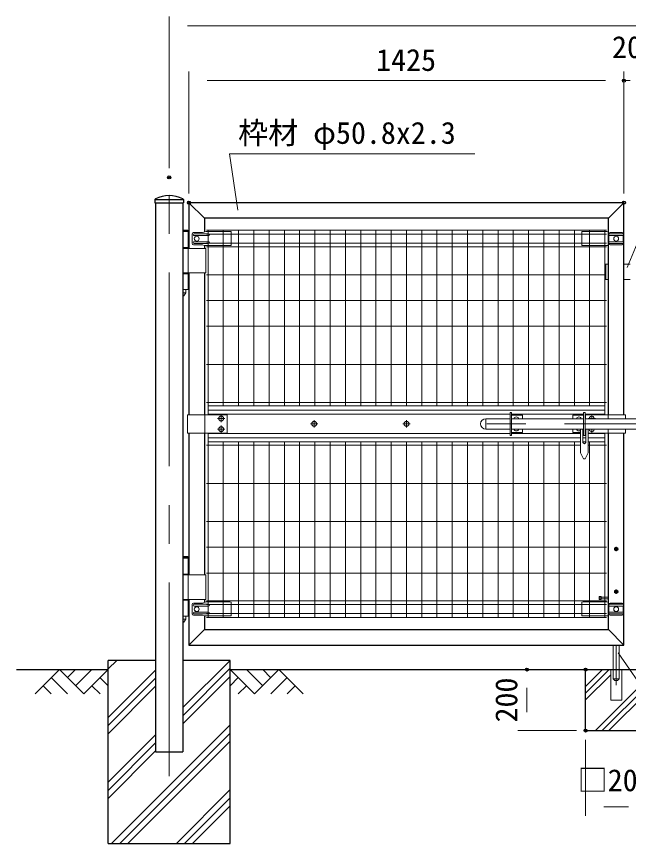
# Model space of a CAD drawing. Units: millimetres, scale not verified. Extents: x -6300 to 6300, y -4455 to 4455.
# Drawn here: x -3321 to -1317, y -2381 to 329 of the extents above; entities that cross this region are included whole.
import ezdxf
from ezdxf.enums import TextEntityAlignment as Align

# ---------------------------------------------------------------- set-up
doc = ezdxf.new("R2010")
doc.units = ezdxf.units.MM
doc.header["$LTSCALE"] = 20
doc.header["$PDMODE"] = 32
doc.header["$PDSIZE"] = 10
doc.linetypes.add('DASHED', pattern=[7.5, 6, -1.5])
doc.linetypes.add('USER1', pattern=[50.8, 31.75, -6.35, 6.35, -6.35])
for name, color, linetype, lineweight in [('0-0_D-STR1', 1, 'Continuous', 25), ('0-1_D-BMK', 2, 'USER1', 13), ('0-2_D-DCR-HCH', 7, 'Continuous', 13), ('0-3_D-STR4', 7, 'Continuous', 25), ('0-4_D-STR2', 7, 'Continuous', 13), ('0-5_D-STR3', 3, 'Continuous', 13), ('0-6_D-BGD', 7, 'Continuous', 25), ('0-7_D-STR-DIM', 7, 'Continuous', 13), ('0-9_Defpoints', 8, 'Continuous', 25), ('0-A_D-STR-TXT', 7, 'Continuous', 13)]:
    doc.layers.add(name, color=color, linetype=linetype, lineweight=lineweight)
doc.styles.add('ＭＳ ゴシック', font='')
doc.styles.get('ＭＳ ゴシック').set_extended_font_data('MS Gothic')

msp = doc.modelspace()

# ---------------------------------------------------------------- linework, layer by layer
at = {"layer": '0-0_D-STR1'}
for p, q in [((-2867.88, -270.52), (-2774.88, -270.52)), ((-2867.88, -270.52), (-2867.88, -280.52)), ((-2774.88, -270.52), (-2774.88, -280.52)), ((-2867.88, -280.52), (-2774.88, -280.52)), ((-2865.93, -280.52), (-2865.93, -2080.52)), ((-2776.83, -280.52), (-2776.83, -2080.52)), ((-2756.38, -280.52), (-2705.58, -331.32)), ((-1331.38, -280.52), (-1382.18, -331.32)), ((-2705.58, -420.34), (-2705.58, -430.52)), ((-2756.38, -510.52), (-2756.38, -975.52)), ((-2705.58, -510.52), (-2705.58, -975.52)), ((-2756.38, -1035.52), (-2756.38, -1500.52)), ((-2705.58, -1035.52), (-2705.58, -1500.52)), ((-2756.38, -1580.52), (-2756.38, -1730.52)), ((-2705.58, -1580.52), (-2705.58, -1590.43)), ((-2705.58, -1634.34), (-2705.58, -1679.72)), ((-2705.58, -1679.72), (-2756.38, -1730.52)), ((-1382.18, -1679.72), (-1331.38, -1730.52)), ((-2865.93, -2080.52), (-2776.83, -2080.52))]:
    msp.add_line(p, q, dxfattribs=at)
for points in [[(-1331.38, -975.52), (-1331.38, -280.52), (-2756.38, -280.52), (-2756.38, -430.52)], [(-1382.18, -975.52), (-1382.18, -331.32), (-2705.58, -331.32), (-2705.58, -376.43)], [(-2756.38, -1730.52), (-1331.38, -1730.52), (-1331.38, -1035.52)], [(-2705.58, -1679.72), (-1382.18, -1679.72), (-1382.18, -1035.52)]]:
    msp.add_lwpolyline(points, dxfattribs=at)
for centre, radius, start, end in [((-2864.68, -270.52), 3.2, 120.05225, 180), ((-2821.38, -361.18), 103.66, 64.33066, 115.66934), ((-2778.08, -270.52), 3.2, 0, 59.94775)]:
    msp.add_arc(centre, radius, start, end, dxfattribs=at)
at = {"layer": '0-1_D-BMK'}
for p, q in [((-2821.38, -2160.52), (-2821.38, -190.52)), ((-2662.98, -988.02), (-2638.98, -988.02)), ((-2650.98, -1000.02), (-2650.98, -976.02)), ((-2346.37, -1017.52), (-2346.37, -993.52)), ((-2043.88, -1017.52), (-2043.88, -993.52)), ((-1424.78, -988.02), (-1448.78, -988.02)), ((-1436.78, -988.52), (-1436.78, -976.02)), ((-2662.98, -1023.02), (-2638.98, -1023.02)), ((-2650.98, -1035.02), (-2650.98, -1011.02)), ((-2358.37, -1005.52), (-2334.37, -1005.52)), ((-2031.88, -1005.52), (-2055.88, -1005.52)), ((-891.13, -1005.52), (-1811.13, -1005.52)), ((-1424.78, -1023.02), (-1448.78, -1023.02)), ((-1436.78, -1035.02), (-1436.78, -1022.52)), ((-1356.78, -1422.66), (-1356.78, -1408.38)), ((-1363.92, -1415.52), (-1349.64, -1415.52)), ((-1363.92, -1555.52), (-1349.64, -1555.52)), ((-1356.78, -1562.66), (-1356.78, -1548.38)), ((-1356.78, -1862.2), (-1356.78, -1730.52))]:
    msp.add_line(p, q, dxfattribs=at)
at = {"layer": '0-2_D-DCR-HCH'}
for p, q in [((-3021.38, -1808.68), (-2993.22, -1780.52)), ((-3021.38, -1782.16), (-3019.74, -1780.52)), ((-2776.83, -1935.36), (-2621.99, -1780.52)), ((-3181.02, -1810.52), (-3260.83, -1890.34)), ((-3181.02, -1810.52), (-3101.2, -1890.34)), ((-3154.41, -1837.13), (-3127.8, -1810.52)), ((-3127.8, -1863.73), (-3074.59, -1810.52)), ((-3101.2, -1890.34), (-3021.38, -1810.52)), ((-3021.38, -1967.78), (-2865.93, -1812.33)), ((-2776.83, -1961.88), (-2621.38, -1806.43)), ((-2541.56, -1890.34), (-2621.38, -1810.52)), ((-2514.96, -1863.73), (-2568.17, -1810.52)), ((-2461.74, -1810.52), (-2541.56, -1890.34)), ((-2488.21, -1837.26), (-2514.96, -1810.52)), ((-2461.74, -1810.52), (-2381.93, -1890.34)), ((-1456.78, -1887.78), (-1379.52, -1810.52)), ((-1456.78, -1865.68), (-1401.62, -1810.52)), ((-3207.62, -1837.13), (-3154.17, -1890.34)), ((-3047.99, -1837.13), (-3021.38, -1863.61)), ((-3021.38, -1994.3), (-2865.93, -1838.85)), ((-2776.83, -1988.4), (-2621.38, -1832.95)), ((-2594.77, -1837.13), (-2621.38, -1863.61)), ((-2435.14, -1837.13), (-2488.59, -1890.34)), ((-1456.78, -1909.88), (-1374.78, -1827.88)), ((-1424.84, -2010.52), (-1256.78, -1842.46)), ((-3234.23, -1863.73), (-3207.5, -1890.34)), ((-3074.59, -1863.73), (-3047.86, -1890.34)), ((-3021.38, -2020.81), (-2865.93, -1865.36)), ((-2568.17, -1863.73), (-2594.9, -1890.34)), ((-2408.53, -1863.73), (-2435.26, -1890.34)), ((-1402.74, -2010.52), (-1256.78, -1864.56)), ((-1380.65, -2010.52), (-1256.78, -1886.65)), ((-3009.86, -2380.52), (-2621.38, -1992.04)), ((-3021.38, -2179.91), (-2865.93, -2024.46)), ((-2983.34, -2380.52), (-2621.38, -2018.56)), ((-3021.38, -2206.43), (-2865.93, -2050.98)), ((-2956.82, -2380.52), (-2621.38, -2045.08)), ((-3021.38, -2232.95), (-2865.93, -2077.5)), ((-2797.72, -2380.52), (-2621.38, -2204.18)), ((-2771.21, -2380.52), (-2621.38, -2230.69)), ((-2744.69, -2380.52), (-2621.38, -2257.21))]:
    msp.add_line(p, q, dxfattribs=at)
at = {"layer": '0-3_D-STR4'}
for p, q in [((-3021.38, -2380.52), (-3021.38, -1780.52)), ((-2865.93, -1780.52), (-3021.38, -1780.52)), ((-2621.38, -1780.52), (-2776.83, -1780.52)), ((-2621.38, -2380.52), (-2621.38, -1780.52)), ((-1456.78, -2010.52), (-1456.78, -1810.52)), ((-3021.38, -2380.52), (-2621.38, -2380.52))]:
    msp.add_line(p, q, dxfattribs=at)
msp.add_lwpolyline([(-1456.78, -2010.52), (-1256.78, -2010.52), (-1256.78, -1810.52)], dxfattribs=at)
at = {"layer": '0-4_D-STR2'}
for p, q in [((-1388.88, -370.52), (-2698.88, -370.52)), ((-2693.88, -955.76), (-2693.88, -370.52)), ((-2643.88, -946.37), (-2643.88, -370.52)), ((-2593.88, -946.37), (-2593.88, -370.52)), ((-2543.88, -946.37), (-2543.88, -370.52)), ((-2493.88, -946.37), (-2493.88, -370.52)), ((-2443.88, -946.37), (-2443.88, -370.52)), ((-2393.88, -946.37), (-2393.88, -370.52)), ((-2343.88, -946.37), (-2343.88, -370.52)), ((-2293.88, -946.37), (-2293.88, -370.52)), ((-2243.88, -946.37), (-2243.88, -370.52)), ((-2193.88, -946.37), (-2193.88, -370.52)), ((-2143.88, -946.37), (-2143.88, -370.52)), ((-2093.88, -946.37), (-2093.88, -370.52)), ((-2043.88, -946.37), (-2043.88, -370.52)), ((-1993.88, -946.37), (-1993.88, -370.52)), ((-1943.88, -946.37), (-1943.88, -370.52)), ((-1893.88, -946.37), (-1893.88, -370.52)), ((-1843.88, -946.37), (-1843.88, -370.52)), ((-1793.88, -946.37), (-1793.88, -370.52)), ((-1743.88, -946.37), (-1743.88, -370.52)), ((-1693.88, -946.37), (-1693.88, -370.52)), ((-1643.88, -946.37), (-1643.88, -370.52)), ((-1593.88, -946.37), (-1593.88, -370.52)), ((-1543.88, -946.37), (-1543.88, -370.52)), ((-1493.88, -946.37), (-1493.88, -370.52)), ((-1443.88, -946.37), (-1443.88, -370.52)), ((-1393.88, -955.52), (-1393.88, -370.52)), ((-1388.88, -383.62), (-2698.88, -383.62)), ((-1388.88, -413.42), (-2698.88, -413.42)), ((-1388.88, -425.28), (-2698.88, -425.28)), ((-2698.88, -516.52), (-1393.88, -516.52)), ((-2698.88, -601.02), (-1388.88, -601.02)), ((-2698.88, -685.52), (-1388.88, -685.52)), ((-2698.88, -810.52), (-1388.88, -810.52)), ((-2698.88, -935.52), (-1388.88, -935.52)), ((-2693.88, -1640.52), (-2693.88, -1055.76)), ((-1393.88, -1548.22), (-1393.88, -1055.52)), ((-2698.88, -1075.52), (-1473.63, -1075.52)), ((-2643.88, -1640.52), (-2643.88, -1064.67)), ((-2593.88, -1640.52), (-2593.88, -1064.67)), ((-2543.88, -1640.52), (-2543.88, -1064.67)), ((-2493.88, -1640.52), (-2493.88, -1064.67)), ((-2443.88, -1640.52), (-2443.88, -1064.67)), ((-2393.88, -1640.52), (-2393.88, -1064.67)), ((-2343.88, -1640.52), (-2343.88, -1064.67)), ((-2293.88, -1640.52), (-2293.88, -1064.67)), ((-2243.88, -1640.52), (-2243.88, -1064.67)), ((-2193.88, -1640.52), (-2193.88, -1064.67)), ((-2143.88, -1640.52), (-2143.88, -1064.67)), ((-2093.88, -1640.52), (-2093.88, -1064.67)), ((-2043.88, -1640.52), (-2043.88, -1064.67)), ((-1993.88, -1640.52), (-1993.88, -1064.67)), ((-1943.88, -1640.52), (-1943.88, -1064.67)), ((-1893.88, -1640.52), (-1893.88, -1064.67)), ((-1843.88, -1640.52), (-1843.88, -1064.67)), ((-1793.88, -1640.52), (-1793.88, -1064.67)), ((-1743.88, -1640.52), (-1743.88, -1064.67)), ((-1693.88, -1640.52), (-1693.88, -1064.67)), ((-1643.88, -1640.52), (-1643.88, -1064.67)), ((-1593.88, -1640.52), (-1593.88, -1064.67)), ((-1543.88, -1640.52), (-1543.88, -1064.67)), ((-1493.88, -1640.52), (-1493.88, -1064.67)), ((-1448.63, -1075.52), (-1388.88, -1075.52)), ((-1443.88, -1640.52), (-1443.88, -1064.67)), ((-2698.88, -1200.52), (-1388.88, -1200.52)), ((-2698.88, -1325.52), (-1388.88, -1325.52)), ((-2698.88, -1410.02), (-1388.88, -1410.02)), ((-2698.88, -1494.52), (-1388.88, -1494.52)), ((-1393.88, -1640.52), (-1393.88, -1548.22)), ((-1388.88, -1585.76), (-2698.88, -1585.76)), ((-1388.88, -1597.62), (-2698.88, -1597.62)), ((-1388.88, -1627.42), (-2698.88, -1627.42)), ((-1388.88, -1640.52), (-2698.88, -1640.52))]:
    msp.add_line(p, q, dxfattribs=at)
at = {"layer": '0-5_D-STR3'}
for p, q in [((-2761.37, -370.52), (-2776.83, -370.52)), ((-2759.37, -372.52), (-2776.83, -372.52)), ((-2759.36, -375.52), (-2776.83, -375.52)), ((-2761.37, -370.52), (-2759.37, -372.52)), ((-2759.37, -375.52), (-2759.37, -372.52)), ((-2759.36, -375.52), (-2759.36, -427.52)), ((-2711.62, -378.52), (-2741.47, -378.52)), ((-2700.07, -374.52), (-2711.62, -378.52)), ((-2622.98, -374.52), (-2700.07, -374.52)), ((-2622.98, -374.52), (-2617.98, -375.52)), ((-2617.98, -375.52), (-2617.98, -419.34)), ((-1464.78, -374.52), (-1469.78, -375.52)), ((-1469.78, -375.52), (-1469.78, -419.34)), ((-1464.78, -374.52), (-1387.69, -374.52)), ((-1387.69, -374.52), (-1382.18, -376.43)), ((-1376.44, -378.52), (-1337.72, -378.52)), ((-2746.47, -383.52), (-2746.47, -413.52)), ((-2691.98, -382.52), (-2739.39, -382.52)), ((-2691.98, -388.52), (-2739.39, -388.52)), ((-1380.44, -382.52), (-1333.72, -382.52)), ((-1380.44, -388.52), (-1333.72, -388.52)), ((-1380.44, -388.52), (-1380.44, -408.52)), ((-1333.72, -388.52), (-1333.72, -408.52)), ((-2759.36, -427.52), (-2776.83, -427.52)), ((-2701, -430.52), (-2776.83, -430.52)), ((-2766.86, -427.52), (-2766.86, -430.52)), ((-2759.37, -430.52), (-2759.37, -510.52)), ((-2711.62, -418.52), (-2741.47, -418.52)), ((-2691.98, -408.52), (-2739.39, -408.52)), ((-2691.98, -414.52), (-2739.39, -414.52)), ((-2706.37, -420.34), (-2711.62, -418.52)), ((-2706.37, -420.34), (-2618.98, -420.34)), ((-2701, -430.52), (-2701, -510.52)), ((-1382.18, -420.34), (-1468.78, -420.34)), ((-1380.44, -408.52), (-1333.72, -408.52)), ((-1380.44, -414.52), (-1333.72, -414.52)), ((-1376.44, -418.52), (-1337.72, -418.52)), ((-1382.18, -482.02), (-1392.58, -482.02)), ((-1392.58, -482.02), (-1392.58, -532.02)), ((-1311.38, -482.02), (-1331.38, -482.02)), ((-2701, -510.52), (-2776.83, -510.52)), ((-2759.36, -513.52), (-2776.83, -513.52)), ((-2757.86, -513.52), (-2776.83, -513.52)), ((-2759.36, -513.52), (-2759.36, -565.52)), ((-2759.36, -513.52), (-2759.36, -565.52)), ((-2757.86, -510.52), (-2757.86, -513.52)), ((-1382.18, -532.02), (-1392.58, -532.02)), ((-1311.38, -532.02), (-1331.38, -532.02)), ((-2759.36, -565.52), (-2776.83, -565.52)), ((-2759.36, -565.52), (-2776.83, -565.52)), ((-2766.86, -565.52), (-2766.86, -575.52)), ((-2766.86, -575.52), (-2776.83, -575.52)), ((-2772.86, -585.52), (-2776.83, -585.52)), ((-2766.86, -575.52), (-2772.86, -585.52)), ((-1393.88, -946.37), (-2693.88, -946.37)), ((-2693.88, -946.37), (-2693.88, -975.52)), ((-1393.88, -946.37), (-1393.88, -975.52)), ((-2761.19, -975.52), (-2630.98, -975.52)), ((-2761.19, -975.52), (-2761.19, -1035.52)), ((-2704.73, -975.52), (-2704.73, -1035.52)), ((-1393.88, -960.24), (-2693.88, -960.24)), ((-1703.88, -973.64), (-2693.88, -973.64)), ((-2630.98, -975.52), (-2630.98, -1035.52)), ((-1703.88, -968.02), (-1703.88, -1043.02)), ((-1703.88, -968.02), (-1699.38, -968.02)), ((-1699.38, -968.02), (-1699.38, -1043.02)), ((-1463.38, -973.64), (-1699.38, -973.64)), ((-1463.38, -968.02), (-1463.38, -1043.02)), ((-1458.88, -968.02), (-1463.38, -968.02)), ((-1458.88, -968.02), (-1458.88, -1043.02)), ((-1393.88, -973.64), (-1458.88, -973.64)), ((-1326.57, -975.52), (-1456.78, -975.52)), ((-1456.78, -975.52), (-1456.78, -988.52)), ((-1383.03, -975.52), (-1383.03, -988.52)), ((-1326.57, -975.52), (-1326.57, -988.52)), ((-1784.13, -988.52), (-1784.13, -1022.52)), ((-1703.88, -988.52), (-1784.13, -988.52)), ((-1699.38, -977.02), (-1663.88, -977.02)), ((-1463.38, -988.52), (-1699.38, -988.52)), ((-1663.88, -977.02), (-1663.88, -988.52)), ((-1498.88, -977.02), (-1498.88, -988.52)), ((-1463.38, -977.02), (-1498.88, -977.02)), ((-1183.88, -988.52), (-1458.88, -988.52)), ((-1703.88, -1022.52), (-1784.13, -1022.52)), ((-1463.38, -1022.52), (-1699.38, -1022.52)), ((-1663.88, -1022.52), (-1663.88, -1034.02)), ((-1498.88, -1022.52), (-1498.88, -1034.02)), ((-1473.63, -1022.52), (-1473.63, -1100.52)), ((-1465.63, -1022.52), (-1465.63, -1066.02)), ((-1183.88, -1022.52), (-1458.88, -1022.52)), ((-1456.78, -1022.52), (-1456.78, -1035.52)), ((-1456.63, -1022.52), (-1456.63, -1066.02)), ((-1448.63, -1022.52), (-1448.63, -1100.52)), ((-1383.03, -1022.52), (-1383.03, -1035.52)), ((-1326.57, -1022.52), (-1326.57, -1035.52)), ((-2761.19, -1035.52), (-2630.98, -1035.52)), ((-2693.88, -1035.52), (-2693.88, -1064.67)), ((-1703.88, -1037.4), (-2693.88, -1037.4)), ((-1473.63, -1050.8), (-2693.88, -1050.8)), ((-1703.88, -1043.02), (-1699.38, -1043.02)), ((-1699.38, -1034.02), (-1663.88, -1034.02)), ((-1473.63, -1037.4), (-1699.38, -1037.4)), ((-1473.63, -1034.02), (-1498.88, -1034.02)), ((-1463.38, -1034.02), (-1465.63, -1034.02)), ((-1463.38, -1037.4), (-1465.63, -1037.4)), ((-1456.63, -1050.8), (-1465.63, -1050.8)), ((-1458.88, -1043.02), (-1463.38, -1043.02)), ((-1456.63, -1037.4), (-1458.88, -1037.4)), ((-1456.63, -1035.52), (-1456.78, -1035.52)), ((-1326.57, -1035.52), (-1448.63, -1035.52)), ((-1393.88, -1037.4), (-1448.63, -1037.4)), ((-1393.88, -1050.8), (-1448.63, -1050.8)), ((-1393.88, -1035.52), (-1393.88, -1064.67)), ((-1473.63, -1064.67), (-2693.88, -1064.67)), ((-1456.63, -1064.67), (-1465.63, -1064.67)), ((-1393.88, -1064.67), (-1448.63, -1064.67)), ((-1464.13, -1120.52), (-1473.63, -1100.52)), ((-1458.13, -1120.52), (-1448.63, -1100.52)), ((-1458.13, -1120.52), (-1464.13, -1120.52)), ((-2761.37, -1440.52), (-2776.83, -1440.52)), ((-2759.37, -1442.52), (-2776.83, -1442.52)), ((-2759.36, -1445.52), (-2776.83, -1445.52)), ((-2761.37, -1440.52), (-2759.37, -1442.52)), ((-2759.37, -1445.52), (-2759.37, -1442.52)), ((-2759.36, -1445.52), (-2759.36, -1497.52)), ((-2759.36, -1497.52), (-2776.83, -1497.52)), ((-2701, -1500.52), (-2776.83, -1500.52)), ((-2766.86, -1497.52), (-2766.86, -1500.52)), ((-2759.37, -1500.52), (-2759.37, -1580.52)), ((-2701, -1500.52), (-2701, -1580.52)), ((-1412.28, -1581.02), (-1412.28, -1571.02)), ((-1412.28, -1571.02), (-1406.28, -1571.02)), ((-1406.28, -1581.02), (-1406.28, -1571.02)), ((-2701, -1580.52), (-2776.83, -1580.52)), ((-2759.36, -1583.52), (-2776.83, -1583.52)), ((-2757.86, -1583.52), (-2776.83, -1583.52)), ((-2759.36, -1583.52), (-2759.36, -1635.52)), ((-2759.36, -1583.52), (-2759.36, -1635.52)), ((-2757.86, -1580.52), (-2757.86, -1583.52)), ((-2746.47, -1597.52), (-2746.47, -1627.52)), ((-2711.62, -1592.52), (-2741.47, -1592.52)), ((-2691.98, -1596.52), (-2739.39, -1596.52)), ((-2700.07, -1588.52), (-2711.62, -1592.52)), ((-2622.98, -1588.52), (-2700.07, -1588.52)), ((-2622.98, -1588.52), (-2617.98, -1589.52)), ((-2617.98, -1589.52), (-2617.98, -1633.34)), ((-1464.78, -1588.52), (-1469.78, -1589.52)), ((-1469.78, -1589.52), (-1469.78, -1633.34)), ((-1464.78, -1588.52), (-1387.69, -1588.52)), ((-1412.28, -1573.02), (-1382.18, -1573.02)), ((-1412.28, -1579.02), (-1382.18, -1579.02)), ((-1412.28, -1581.02), (-1406.28, -1581.02)), ((-1387.69, -1588.52), (-1382.18, -1590.43)), ((-1380.44, -1596.52), (-1333.72, -1596.52)), ((-1376.44, -1592.52), (-1337.72, -1592.52)), ((-2691.98, -1602.52), (-2739.39, -1602.52)), ((-2691.98, -1622.52), (-2739.39, -1622.52)), ((-1380.44, -1602.52), (-1333.72, -1602.52)), ((-1380.44, -1602.52), (-1380.44, -1622.52)), ((-1380.44, -1622.52), (-1333.72, -1622.52)), ((-1333.72, -1602.52), (-1333.72, -1622.52)), ((-2759.36, -1635.52), (-2776.83, -1635.52)), ((-2759.36, -1635.52), (-2776.83, -1635.52)), ((-2766.86, -1645.52), (-2776.83, -1645.52)), ((-2766.86, -1645.52), (-2772.86, -1655.52)), ((-2766.86, -1635.52), (-2766.86, -1645.52)), ((-2711.62, -1632.52), (-2741.47, -1632.52)), ((-2691.98, -1628.52), (-2739.39, -1628.52)), ((-2706.37, -1634.34), (-2711.62, -1632.52)), ((-2706.37, -1634.34), (-2618.98, -1634.34)), ((-1382.18, -1634.34), (-1468.78, -1634.34)), ((-1380.44, -1628.52), (-1333.72, -1628.52)), ((-1376.44, -1632.52), (-1337.72, -1632.52)), ((-2772.86, -1655.52), (-2776.83, -1655.52)), ((-1366.28, -1730.52), (-1366.28, -1841.02)), ((-1347.28, -1730.52), (-1347.28, -1841.02)), ((-1374.78, -1910.52), (-1374.78, -1810.52)), ((-1352.28, -1846.02), (-1347.28, -1841.02)), ((-1361.28, -1846.02), (-1352.28, -1846.02))]:
    msp.add_line(p, q, dxfattribs=at)
at = {"layer": '0-5_D-STR3', "linetype": 'DASHED'}
msp.add_line((-1390.55, -482.02), (-1390.55, -532.02), dxfattribs=at)
at = {"layer": '0-5_D-STR3'}
for points in [[(-1356.78, -1421.4), (-1351.69, -1418.46), (-1351.69, -1412.58), (-1356.78, -1409.64), (-1361.87, -1412.58), (-1361.87, -1418.46)], [(-1356.78, -1561.4), (-1351.69, -1558.46), (-1351.69, -1552.58), (-1356.78, -1549.64), (-1361.87, -1552.58), (-1361.87, -1558.46)]]:
    msp.add_lwpolyline(points, close=True, dxfattribs=at)
for points in [[(-1374.78, -1910.52), (-1338.78, -1910.52), (-1338.78, -1810.52)], [(-1361.28, -1846.02), (-1366.28, -1841.02), (-1347.28, -1841.02)]]:
    msp.add_lwpolyline(points, dxfattribs=at)
for centre, radius in [((-2730.98, -398.52), 8), ((-1356.78, -398.52), 8), ((-2650.98, -988.02), 8), ((-2346.37, -1005.52), 8), ((-2043.88, -1005.52), 8), ((-2650.98, -1023.02), 8), ((-1356.78, -1415.52), 5.1), ((-1356.78, -1415.52), 3), ((-1356.78, -1555.52), 5.1), ((-1356.78, -1555.52), 3), ((-2730.98, -1612.52), 8), ((-1356.78, -1612.52), 8)]:
    msp.add_circle(centre, radius, dxfattribs=at)
for centre, radius, start, end in [((-2741.47, -383.52), 5, 90, 180), ((-1376.44, -382.52), 4, 90, 180), ((-1337.72, -382.52), 4, 0, 90), ((-2739.39, -385.52), 3, 90, 270), ((-2691.98, -385.52), 3, 270, 90), ((-1375.19, -385.52), 6.05, 150.26731, 209.73269), ((-1338.97, -385.52), 6.05, 330.26731, 29.73269), ((-2741.47, -413.52), 5, 180, 270), ((-2739.39, -411.52), 3, 90, 270), ((-2691.98, -411.52), 3, 270, 90), ((-2618.98, -419.34), 1, 270, 0), ((-1468.78, -419.34), 1, 180, 270), ((-1375.17, -411.52), 6.07, 150.37394, 209.62606), ((-1376.44, -414.52), 4, 180, 270), ((-1337.72, -414.52), 4, 270, 0), ((-1339, -411.52), 6.07, 330.37394, 29.62606), ((-1784.13, -1005.52), 17, 90, 270), ((-1683.88, -990.52), 8, 14.47751, 165.52249), ((-1478.88, -990.52), 8, 14.47751, 165.52249), ((-1436.78, -988.02), 8, 356.41668, 183.58332), ((-1683.88, -1020.52), 8, 194.47751, 345.52249), ((-1478.88, -1020.52), 8, 194.47751, 311.0145), ((-1436.78, -1023.02), 8, 176.41668, 3.58332), ((-1461.13, -1066.02), 4.5, 180, 0), ((-2741.47, -1597.52), 5, 90, 180), ((-2739.39, -1599.52), 3, 90, 270), ((-2691.98, -1599.52), 3, 270, 90), ((-1375.19, -1599.52), 6.05, 150.26731, 209.73269), ((-1376.44, -1596.52), 4, 90, 180), ((-1337.72, -1596.52), 4, 0, 90), ((-1338.97, -1599.52), 6.05, 330.26731, 29.73269), ((-2739.39, -1625.52), 3, 90, 270), ((-2691.98, -1625.52), 3, 270, 90), ((-1375.17, -1625.52), 6.07, 150.37394, 209.62606), ((-1339, -1625.52), 6.07, 330.37394, 29.62606), ((-2741.47, -1627.52), 5, 180, 270), ((-2618.98, -1633.34), 1, 270, 0), ((-1468.78, -1633.34), 1, 180, 270), ((-1376.44, -1628.52), 4, 180, 270), ((-1337.72, -1628.52), 4, 270, 0)]:
    msp.add_arc(centre, radius, start, end, dxfattribs=at)
at = {"layer": '0-6_D-BGD'}
for p, q in [((-3321.38, -1810.52), (-3021.38, -1810.52)), ((-2621.38, -1810.52), (-21.38, -1810.52))]:
    msp.add_line(p, q, dxfattribs=at)
at = {"layer": '0-7_D-STR-DIM'}
for p, q in [((-2821.38, -167.52), (-2821.38, 329.48)), ((-2761.38, 299.48), (118.62, 299.48)), ((-2756.38, -250.52), (-2756.38, 149.48)), ((-1331.38, -250.52), (-1331.38, 149.48)), ((-1331.38, -250.52), (-1331.38, 149.48)), ((-2696.38, 119.48), (-1391.38, 119.48)), ((-1391.38, 119.48), (-1451.38, 119.48)), ((-1331.38, 119.48), (-1311.38, 119.48)), ((-1486.78, -1810.52), (-1679.06, -1810.52)), ((-1649.06, -1950.52), (-1649.06, -1870.52)), ((-1486.78, -2010.52), (-1679.06, -2010.52)), ((-1456.78, -2040.52), (-1456.78, -2290.52)), ((-1396.78, -2260.52), (-1316.78, -2260.52))]:
    msp.add_line(p, q, dxfattribs=at)
at = {"layer": '0-9_Defpoints'}
for p in [(-1331.38, 119.48), (-2821.38, -197.52), (-2756.38, -280.52), (-1331.38, -280.52), (-1649.06, -1810.52), (-1456.78, -1810.52), (-1456.78, -2010.52)]:
    msp.add_point(p, dxfattribs=at)
at = {"layer": '0-A_D-STR-TXT'}
for points in [[(-1819.51, -120.64), (-2623.43, -120.64), (-2596.14, -305.5)], [(-848.12, -192.01), (-1195.58, -192.01), (-1320.8, -492.47)], [(-536.17, -2048.13), (-1147.07, -2048.13), (-1350.8, -1756.23)]]:
    msp.add_lwpolyline(points, dxfattribs=at)

# ---------------------------------------------------------------- texts
at = {"layer": '0-7_D-STR-DIM', "style": 'ＭＳ ゴシック'}
for s, p in [('20', (-1370.51, 171.6)), ('1425', (-2143.26, 129.6)), ('□200', (-1483.01, -2230.91))]:
    msp.add_text(s, height=72.14, dxfattribs=at).set_placement(p, align=Align.BOTTOM_LEFT)
msp.add_text('200', height=72.14, rotation=90, dxfattribs=at).set_placement((-1659.18, -1984.02), align=Align.BOTTOM_LEFT)
at = {"layer": '0-A_D-STR-TXT', "style": 'ＭＳ ゴシック'}
msp.add_text('枠材 φ50.8x2.3', height=72.14, dxfattribs=at).set_placement((-2595.42, -109.4), align=Align.BOTTOM_LEFT)

doc.saveas('drawing.dxf')
